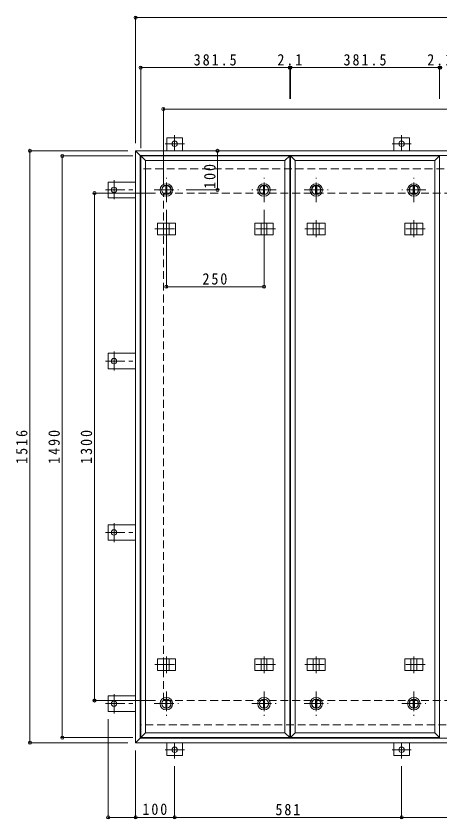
# Model space of a CAD drawing. Units: millimetres at full size, sheet at 1:10. Extents: x -2673 to 2783, y -1962 to 1837.
# Drawn here: x -2673 to -1587, y -250 to 1807 of the extents above; entities that cross this region are included whole.
import ezdxf

# ---------------------------------------------------------------- set-up
doc = ezdxf.new("R2010")
doc.units = ezdxf.units.MM
doc.header["$LTSCALE"] = 10
doc.header["$PDMODE"] = 32
doc.header["$PDSIZE"] = 8
doc.linetypes.add('CHAIN1', pattern=[8, 5, -1, 1, -1])
doc.linetypes.add('DASHED2', pattern=[3, 2, -1])
for name, color, linetype, lineweight in [('0-1_躯体', 2, 'DASHED2', 9), ('0-2_仕上', 3, 'Continuous', 9), ('0-3_建具', 4, 'Continuous', 9), ('0-C', 2, 'Continuous', 9), ('0-E', 3, 'Continuous', 9), ('0-F', 7, 'Continuous', 9)]:
    doc.layers.add(name, color=color, linetype=linetype, lineweight=lineweight)
doc.styles.add('ＭＳ ゴシック', font='')
doc.styles.get('ＭＳ ゴシック').set_extended_font_data('MS Gothic')

msp = doc.modelspace()

# ---------------------------------------------------------------- linework, layer by layer
at = {"layer": '0-1_躯体'}
for p, q in [((-436.56, 1415.62), (-2354.56, 1415.62)), ((-2295.56, 1353.62), (-495.56, 1353.62)), ((-2295.56, 53.62), (-2295.56, 1353.62)), ((-2295.56, 53.62), (-495.56, 53.62)), ((-821.19, -8.38), (-2354.56, -8.38))]:
    msp.add_line(p, q, dxfattribs=at)
at = {"layer": '0-2_仕上'}
for p, q in [((-2341.56, 1436.62), (-2353.56, 1448.62)), ((-2353.56, 1448.62), (-1972.06, 1448.62)), ((-2353.56, -41.38), (-2353.56, 1448.62)), ((-1984.06, 1436.62), (-1972.06, 1448.62)), ((-1972.06, 1448.62), (-1972.06, -41.38)), ((-1957.94, 1436.62), (-1969.94, 1448.62)), ((-1969.94, 1448.62), (-1588.44, 1448.62)), ((-1969.94, -41.38), (-1969.94, 1448.62)), ((-1600.44, 1436.62), (-1588.44, 1448.62)), ((-1588.44, 1448.62), (-1588.44, -41.38)), ((-2341.56, 1436.62), (-1984.06, 1436.62)), ((-2341.56, -29.38), (-2341.56, 1436.62)), ((-1984.06, 1436.62), (-1984.06, -29.38)), ((-1957.94, 1436.62), (-1600.44, 1436.62)), ((-1957.94, -29.38), (-1957.94, 1436.62)), ((-1600.44, 1436.62), (-1600.44, -29.38)), ((-2353.56, -41.38), (-2341.56, -29.38)), ((-1984.06, -29.38), (-2341.56, -29.38)), ((-1969.94, -41.38), (-1957.94, -29.38)), ((-1600.44, -29.38), (-1957.94, -29.38))]:
    msp.add_line(p, q, dxfattribs=at)
for points in [[(-1984.06, -29.38), (-1972.06, -41.38), (-2353.56, -41.38)], [(-1600.44, -29.38), (-1588.44, -41.38), (-1969.94, -41.38)]]:
    msp.add_lwpolyline(points, dxfattribs=at)
at = {"layer": '0-3_建具', "color": 2}
for p, q in [((-2366.56, 1461.62), (-2354.56, 1449.62)), ((-424.56, 1461.62), (-2366.56, 1461.62)), ((-2366.56, -54.38), (-2366.56, 1461.62)), ((-436.56, 1449.62), (-2354.56, 1449.62)), ((-2354.56, -42.38), (-2354.56, 1449.62)), ((-2366.56, -54.38), (-2354.56, -42.38)), ((-424.56, -54.38), (-2366.56, -54.38)), ((-436.56, -42.38), (-2354.56, -42.38))]:
    msp.add_line(p, q, dxfattribs=at)
at = {"layer": '0-3_建具'}
for p, q in [((-2310.9, 1276.62), (-2264.72, 1276.62)), ((-2310.9, 1276.62), (-2310.9, 1246.62)), ((-2295.31, 1276.62), (-2295.31, 1246.62)), ((-2280.31, 1276.62), (-2280.31, 1246.62)), ((-2264.72, 1276.62), (-2264.72, 1246.62)), ((-2014.72, 1276.62), (-2060.9, 1276.62)), ((-2060.9, 1276.62), (-2060.9, 1246.62)), ((-2045.31, 1276.62), (-2045.31, 1246.62)), ((-2030.31, 1276.62), (-2030.31, 1246.62)), ((-2014.72, 1276.62), (-2014.72, 1246.62)), ((-1927.27, 1276.62), (-1881.1, 1276.62)), ((-1927.27, 1276.62), (-1927.27, 1246.62)), ((-1911.69, 1276.62), (-1911.69, 1246.62)), ((-1896.69, 1276.62), (-1896.69, 1246.62)), ((-1881.1, 1276.62), (-1881.1, 1246.62)), ((-1631.1, 1276.62), (-1677.27, 1276.62)), ((-1677.27, 1276.62), (-1677.27, 1246.62)), ((-1661.69, 1276.62), (-1661.69, 1246.62)), ((-1646.69, 1276.62), (-1646.69, 1246.62)), ((-1631.1, 1276.62), (-1631.1, 1246.62)), ((-2310.9, 1246.62), (-2264.72, 1246.62)), ((-2014.72, 1246.62), (-2060.9, 1246.62)), ((-1927.27, 1246.62), (-1881.1, 1246.62)), ((-1631.1, 1246.62), (-1677.27, 1246.62)), ((-2310.9, 160.62), (-2264.72, 160.62)), ((-2310.9, 130.62), (-2310.9, 160.62)), ((-2295.31, 130.62), (-2295.31, 160.62)), ((-2280.31, 130.62), (-2280.31, 160.62)), ((-2264.72, 130.62), (-2264.72, 160.62)), ((-2014.72, 160.62), (-2060.9, 160.62)), ((-2060.9, 130.62), (-2060.9, 160.62)), ((-2045.31, 130.62), (-2045.31, 160.62)), ((-2030.31, 130.62), (-2030.31, 160.62)), ((-2014.72, 130.62), (-2014.72, 160.62)), ((-1927.27, 160.62), (-1881.1, 160.62)), ((-1927.27, 130.62), (-1927.27, 160.62)), ((-1911.69, 130.62), (-1911.69, 160.62)), ((-1896.69, 130.62), (-1896.69, 160.62)), ((-1881.1, 130.62), (-1881.1, 160.62)), ((-1631.1, 160.62), (-1677.27, 160.62)), ((-1677.27, 130.62), (-1677.27, 160.62)), ((-1661.69, 130.62), (-1661.69, 160.62)), ((-1646.69, 130.62), (-1646.69, 160.62)), ((-1631.1, 130.62), (-1631.1, 160.62)), ((-2310.9, 130.62), (-2264.72, 130.62)), ((-2014.72, 130.62), (-2060.9, 130.62)), ((-1927.27, 130.62), (-1881.1, 130.62)), ((-1631.1, 130.62), (-1677.27, 130.62))]:
    msp.add_line(p, q, dxfattribs=at)
at = {"layer": '0-3_建具', "linetype": 'CHAIN1'}
for p, q in [((-2287.81, 1283.74), (-2287.81, 1240.5)), ((-2037.81, 1283.74), (-2037.81, 1240.5)), ((-1904.19, 1283.74), (-1904.19, 1240.5)), ((-1654.19, 1283.74), (-1654.19, 1240.5)), ((-2317.22, 1261.62), (-2258.4, 1261.62)), ((-2008.4, 1261.62), (-2067.22, 1261.62)), ((-1933.6, 1261.62), (-1874.78, 1261.62)), ((-1624.78, 1261.62), (-1683.6, 1261.62)), ((-2287.81, 123.5), (-2287.81, 166.74)), ((-2037.81, 123.5), (-2037.81, 166.74)), ((-1904.19, 123.5), (-1904.19, 166.74)), ((-1654.19, 123.5), (-1654.19, 166.74)), ((-2317.22, 145.62), (-2258.4, 145.62)), ((-2008.4, 145.62), (-2067.22, 145.62)), ((-1933.6, 145.62), (-1874.78, 145.62)), ((-1624.78, 145.62), (-1683.6, 145.62))]:
    msp.add_line(p, q, dxfattribs=at)
at = {"layer": '0-C', "linetype": 'CHAIN1'}
for p, q in [((-2287.81, 1330.62), (-2287.81, 1392.62)), ((-2037.81, 1330.62), (-2037.81, 1392.62)), ((-1904.19, 1330.62), (-1904.19, 1392.62)), ((-1654.19, 1330.62), (-1654.19, 1392.62)), ((-2318.81, 1361.62), (-2256.81, 1361.62)), ((-2006.81, 1361.62), (-2068.81, 1361.62)), ((-1935.19, 1361.62), (-1873.19, 1361.62)), ((-1623.19, 1361.62), (-1685.19, 1361.62)), ((-2287.81, 76.62), (-2287.81, 14.62)), ((-2037.81, 76.62), (-2037.81, 14.62)), ((-1904.19, 76.62), (-1904.19, 14.62)), ((-1654.19, 76.62), (-1654.19, 14.62)), ((-2318.81, 45.62), (-2256.81, 45.62)), ((-2068.81, 45.62), (-2006.81, 45.62)), ((-1935.19, 45.62), (-1873.19, 45.62)), ((-1685.19, 45.62), (-1623.19, 45.62))]:
    msp.add_line(p, q, dxfattribs=at)
at = {"layer": '0-C'}
for p, q in [((-2289.31, 1373.02), (-2289.31, 1350.22)), ((-2286.31, 1373.02), (-2286.31, 1350.22)), ((-2039.31, 1373.02), (-2039.31, 1350.22)), ((-2036.31, 1373.02), (-2036.31, 1350.22)), ((-1905.69, 1373.02), (-1905.69, 1350.22)), ((-1902.69, 1373.02), (-1902.69, 1350.22)), ((-1655.69, 1373.02), (-1655.69, 1350.22)), ((-1652.69, 1373.02), (-1652.69, 1350.22)), ((-2289.31, 34.22), (-2289.31, 57.02)), ((-2286.31, 34.22), (-2286.31, 57.02)), ((-2039.31, 34.22), (-2039.31, 57.02)), ((-2036.31, 34.22), (-2036.31, 57.02)), ((-1905.69, 34.22), (-1905.69, 57.02)), ((-1902.69, 34.22), (-1902.69, 57.02)), ((-1655.69, 34.22), (-1655.69, 57.02)), ((-1652.69, 34.22), (-1652.69, 57.02))]:
    msp.add_line(p, q, dxfattribs=at)
for centre, radius in [((-2287.81, 1361.62), 16), ((-2287.81, 1361.62), 12), ((-2287.81, 1361.62), 11.5), ((-2037.81, 1361.62), 16), ((-2037.81, 1361.62), 12), ((-2037.81, 1361.62), 11.5), ((-1904.19, 1361.62), 16), ((-1904.19, 1361.62), 12), ((-1904.19, 1361.62), 11.5), ((-1654.19, 1361.62), 16), ((-1654.19, 1361.62), 12), ((-1654.19, 1361.62), 11.5), ((-2287.81, 45.62), 16), ((-2287.81, 45.62), 12), ((-2287.81, 45.62), 11.5), ((-2037.81, 45.62), 16), ((-2037.81, 45.62), 12), ((-2037.81, 45.62), 11.5), ((-1904.19, 45.62), 16), ((-1904.19, 45.62), 12), ((-1904.19, 45.62), 11.5), ((-1654.19, 45.62), 16), ((-1654.19, 45.62), 12), ((-1654.19, 45.62), 11.5)]:
    msp.add_circle(centre, radius, dxfattribs=at)
at = {"layer": '0-E', "linetype": 'CHAIN1'}
for p, q in [((-2266.56, 1501.98), (-2266.56, 1461.82)), ((-1685.56, 1501.98), (-1685.56, 1461.82)), ((-2241.72, 1479.82), (-2290.61, 1479.82)), ((-1660.72, 1479.82), (-1709.61, 1479.82)), ((-2421.76, 1386.46), (-2421.76, 1337.57)), ((-2443.92, 1361.62), (-2366.56, 1361.62)), ((-2421.76, 947.96), (-2421.76, 899.07)), ((-2443.92, 923.12), (-2366.56, 923.12)), ((-2421.76, 459.28), (-2421.76, 508.17)), ((-2443.92, 484.12), (-2366.56, 484.12)), ((-2421.76, 20.78), (-2421.76, 69.67)), ((-2443.92, 45.62), (-2366.56, 45.62)), ((-2266.56, -94.74), (-2266.56, -54.58)), ((-1685.56, -94.74), (-1685.56, -54.58)), ((-2241.72, -72.58), (-2290.61, -72.58)), ((-1660.72, -72.58), (-1709.61, -72.58))]:
    msp.add_line(p, q, dxfattribs=at)
at = {"layer": '0-E'}
for p, q in [((-2246.56, 1494.82), (-2286.56, 1494.82)), ((-2286.56, 1461.62), (-2286.56, 1494.82)), ((-2246.56, 1461.62), (-2246.56, 1494.82)), ((-1665.56, 1494.82), (-1705.56, 1494.82)), ((-1705.56, 1461.62), (-1705.56, 1494.82)), ((-1665.56, 1461.62), (-1665.56, 1494.82)), ((-2436.76, 1381.62), (-2436.76, 1341.62)), ((-2366.56, 1381.62), (-2436.76, 1381.62)), ((-2366.56, 1341.62), (-2436.76, 1341.62)), ((-2436.76, 943.12), (-2436.76, 903.12)), ((-2366.56, 943.12), (-2436.76, 943.12)), ((-2366.56, 903.12), (-2436.76, 903.12)), ((-2436.76, 464.12), (-2436.76, 504.12)), ((-2366.56, 504.12), (-2436.76, 504.12)), ((-2366.56, 464.12), (-2436.76, 464.12)), ((-2436.76, 25.62), (-2436.76, 65.62)), ((-2366.56, 65.62), (-2436.76, 65.62)), ((-2366.56, 25.62), (-2436.76, 25.62)), ((-2286.56, -54.38), (-2286.56, -87.58)), ((-2246.56, -54.38), (-2246.56, -87.58)), ((-1705.56, -54.38), (-1705.56, -87.58)), ((-1665.56, -54.38), (-1665.56, -87.58)), ((-2246.56, -87.58), (-2286.56, -87.58)), ((-1665.56, -87.58), (-1705.56, -87.58))]:
    msp.add_line(p, q, dxfattribs=at)
for centre in [(-2266.56, 1479.82), (-1685.56, 1479.82), (-2421.76, 1361.62), (-2421.76, 923.12), (-2421.76, 484.12), (-2421.76, 45.62), (-2266.56, -72.58), (-1685.56, -72.58)]:
    msp.add_circle(centre, 7, dxfattribs=at)
at = {"layer": '0-F'}
for p, q in [((-2366.56, 1806.01), (-2366.56, 1481.62)), ((-2366.56, 1803.01), (-424.56, 1803.01)), ((-2353.56, 1678.02), (-2353.56, 1468.62)), ((-2353.56, 1675.02), (-1972.06, 1675.02)), ((-1972.06, 1678.02), (-1972.06, 1594.92)), ((-1972.06, 1675.02), (-1969.94, 1675.02)), ((-1969.94, 1678.02), (-1969.94, 1594.92)), ((-1969.94, 1675.02), (-1588.44, 1675.02)), ((-1588.44, 1678.02), (-1588.44, 1594.92)), ((-1588.44, 1675.02), (-1586.31, 1675.02)), ((-2295.56, 1571.74), (-2295.56, 1373.62)), ((-2295.56, 1568.74), (-495.56, 1568.74)), ((-2640.17, 1461.62), (-2386.56, 1461.62)), ((-2637.17, 1461.62), (-2637.17, -54.38)), ((-2156.89, 1461.62), (-2156.89, 1361.62)), ((-2557.28, 1448.62), (-2373.56, 1448.62)), ((-2554.28, -41.38), (-2554.28, 1448.62)), ((-2153.89, 1361.62), (-2236.81, 1361.62)), ((-2474.7, 1353.62), (-2315.56, 1353.62)), ((-2471.7, 53.62), (-2471.7, 1353.62)), ((-2287.81, 1110.79), (-2287.81, 1310.62)), ((-2037.81, 1110.79), (-2037.81, 1310.62)), ((-2287.81, 1113.79), (-2037.81, 1113.79)), ((-2474.7, 53.62), (-2315.56, 53.62)), ((-2436.76, -248.71), (-2436.76, 5.62)), ((-2640.17, -54.38), (-2386.56, -54.38)), ((-2557.28, -41.38), (-2373.56, -41.38)), ((-2366.56, -248.71), (-2366.56, -74.38)), ((-2266.56, -248.71), (-2266.56, -114.74)), ((-1685.56, -248.71), (-1685.56, -114.74)), ((-2436.76, -245.71), (-2366.56, -245.71)), ((-2366.56, -245.71), (-2266.56, -245.71)), ((-1685.56, -245.71), (-2266.56, -245.71)), ((-1105.56, -245.71), (-1685.56, -245.71))]:
    msp.add_line(p, q, dxfattribs=at)
for p in [(-2366.56, 1803.01), (-2353.56, 1675.02), (-1972.06, 1675.02), (-1969.94, 1675.02), (-1588.44, 1675.02), (-1586.31, 1675.02), (-2295.56, 1568.74), (-2637.17, 1461.62), (-2156.89, 1461.62), (-2554.28, 1448.62), (-2471.7, 1353.62), (-2156.89, 1361.62), (-2287.81, 1113.79), (-2037.81, 1113.79), (-2471.7, 53.62), (-2554.28, -41.38), (-2637.17, -54.38), (-2436.76, -245.71), (-2366.56, -245.71), (-2266.56, -245.71), (-1685.56, -245.71)]:
    msp.add_point(p, dxfattribs=at)

# ---------------------------------------------------------------- texts
at = {"layer": '0-F', "color": 2, "char_height": 29.33, "attachment_point": 7, "style": 'ＭＳ ゴシック'}
for s, insert in [('\\T1.28;\\W0.9;381.5', (-2217.81, 1680.02)), ('\\T1.27;\\W0.9;2.1', (-2003.5, 1680.02)), ('\\T1.28;\\W0.9;381.5', (-1834.19, 1680.02)), ('\\T1.27;\\W0.9;2.1', (-1619.87, 1680.02)), ('\\T1.27;\\W0.9;250', (-2195.31, 1118.79)), ('\\T1.27;\\W0.9;100', (-2349.06, -239.71)), ('\\T1.27;\\W0.9;581', (-2008.56, -240.71))]:
    msp.add_mtext(s, dxfattribs=dict(at, insert=insert))
at = {"layer": '0-F', "color": 2, "char_height": 29.33, "attachment_point": 7, "rotation": 90, "style": 'ＭＳ ゴシック'}
for s, insert in [('\\T1.27;\\W0.9;100', (-2161.69, 1364.4)), ('\\T1.28;\\W0.9;1516', (-2643.17, 659.87)), ('\\T1.28;\\W0.9;1490', (-2560.28, 659.87)), ('\\T1.28;\\W0.9;1300', (-2477.7, 659.87))]:
    msp.add_mtext(s, dxfattribs=dict(at, insert=insert))

doc.saveas('drawing.dxf')
